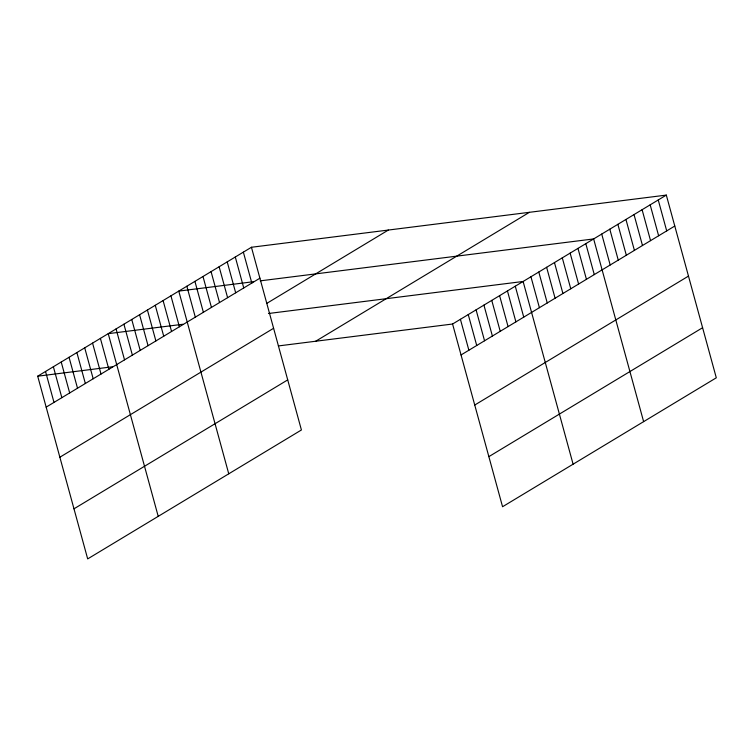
<?xml version="1.0" encoding="UTF-8"?>
<svg xmlns="http://www.w3.org/2000/svg" width="754" height="754" viewBox="0 0 754 754"><rect width="100%" height="100%" fill="white"/><g stroke="black" fill="none" stroke-linecap="round" stroke-linejoin="round"><path stroke-width="1.13" d="M251.44 247.265L301.421 429.978L87.681 558.903L37.7 376.199L251.44 247.265L666.319 195.097L716.3 377.801L502.56 506.735L452.579 324.022L666.319 195.097M46.164 407.132L259.904 278.198M266.699 303.438L388.348 230.055M59.868 457.216L273.608 328.282M315.672 341.242L529.412 212.317M73.977 508.818L287.717 379.893M461.043 354.955L674.783 226.03M474.737 405.039L688.477 276.115M488.856 456.641L702.596 327.717M253.448 281.713L178.764 291.101L228.754 473.814M260.234 280.856L593.643 238.933L643.624 421.637M182.911 324.258L108.237 333.654L158.217 516.358M268.462 313.504L523.116 281.478L573.097 464.181M37.7 376.199L112.374 366.802M278.367 345.935L452.579 324.022M658.242 199.97L666.706 230.894M650.165 204.834L658.628 235.766M642.097 209.706L650.551 240.639M634.02 214.579L642.483 245.512M625.943 219.452L634.406 250.375M617.865 224.324L626.329 255.248M609.798 229.188L618.261 260.121M601.72 234.06L610.184 264.993M585.811 243.655L594.275 274.588M577.969 248.386L586.433 279.319M570.137 253.118L578.591 284.041M562.296 257.84L570.759 288.773M554.463 262.571L562.918 293.504M546.622 267.293L555.085 298.226M538.79 272.024L547.244 302.957M530.948 276.756L539.412 307.679M515.274 286.209L523.738 317.132M507.442 290.931L515.896 321.864M499.6 295.662L508.064 326.595M491.759 300.384L500.222 331.317M483.927 305.116L492.39 336.048M476.085 309.847L484.549 340.77M468.253 314.569L476.716 345.502M460.411 319.3L468.875 350.224M243.363 252.138L251.827 283.07M235.295 257.01L243.749 287.943M227.218 261.883L235.682 292.806M219.141 266.756L227.604 297.679M211.063 271.619L219.527 302.552M202.996 276.492L211.45 307.425M194.918 281.365L203.382 312.297M186.841 286.237L195.305 317.161M170.932 295.832L179.395 326.765M163.09 300.563L171.554 331.487M155.258 305.285L163.722 336.218M147.416 310.017L155.88 340.94M139.584 314.738L148.048 345.671M131.743 319.47L140.206 350.403M123.91 324.201L132.374 355.125M116.069 328.923L124.533 359.856M100.395 338.376L108.859 369.309M92.563 343.108L101.017 374.041M84.721 347.83L93.185 378.762M76.889 352.561L85.343 383.494M69.048 357.292L77.511 388.216M61.215 362.014L69.67 392.947M53.374 366.746L61.837 397.669M45.542 371.468L53.996 402.4"/></g></svg>
